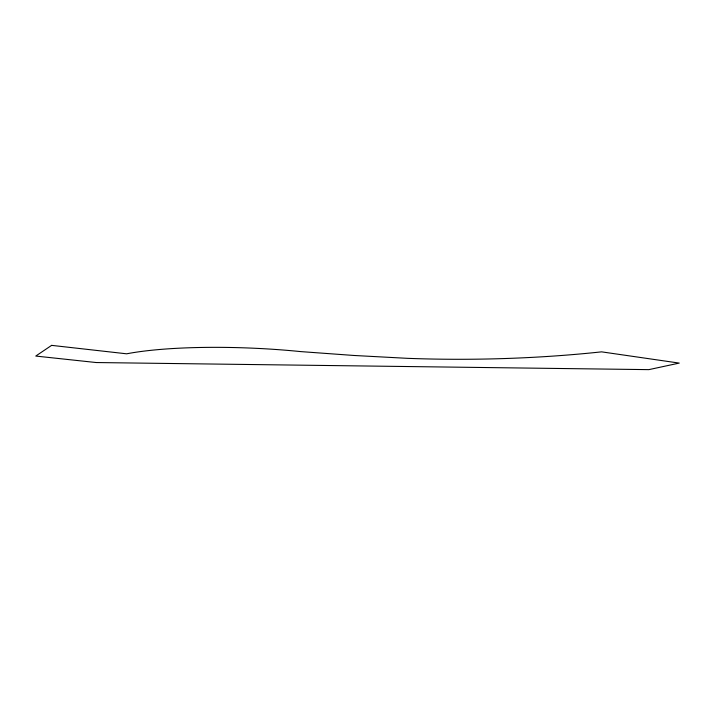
<?xml version="1.0" encoding="UTF-8"?>
<svg xmlns="http://www.w3.org/2000/svg" width="715" height="715" viewBox="0 0 715 715"><rect width="100%" height="100%" fill="white"/><g stroke="black" fill="none" stroke-linecap="round" stroke-linejoin="round"><path stroke-width="1.07" d="M51.632 345.363L35.75 356.061L96.248 362.541L648.845 369.637L679.25 363.095L601.583 351.852A407.747 119.021 -0.7 0 1 407.461 358.331L354.113 355.48L300.631 351.592A154.485 26.866 2.4 0 0 126.644 353.809L51.632 345.363"/></g></svg>
